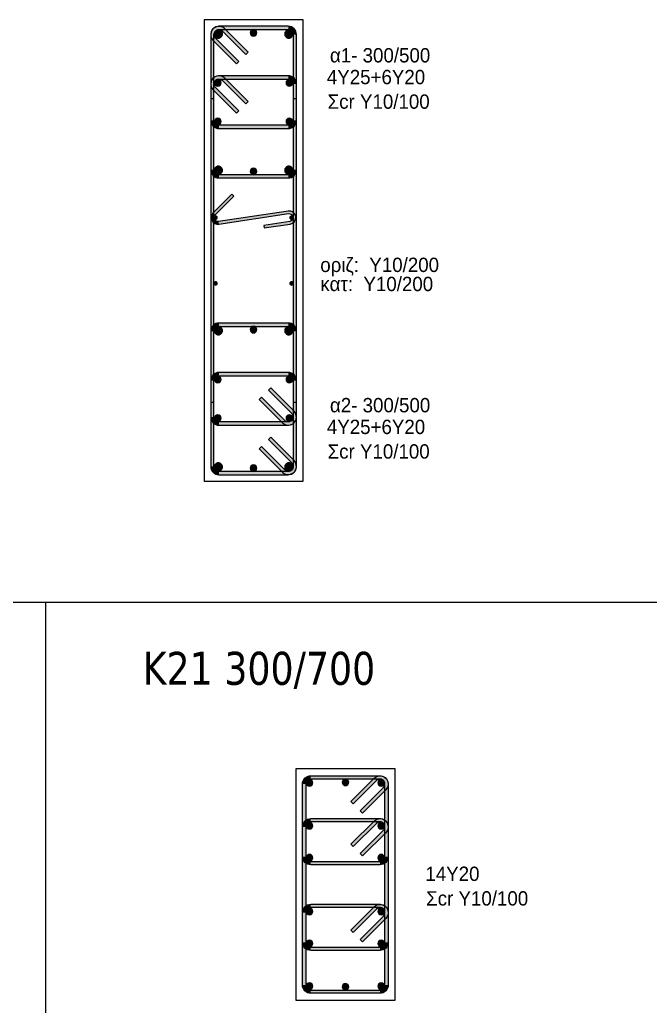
# Model space of a CAD drawing. Header units: millimetres. Extents: x -2171 to 1563, y -1758 to -1505.
# Drawn here: x -568.09 to -558.53, y -1616.71 to -1601.75 of the extents above; entities that cross this region are included whole.
import ezdxf

# ---------------------------------------------------------------- set-up
doc = ezdxf.new("R2010")
doc.units = ezdxf.units.MM
for name, color, linetype in [('Col_Det', 7, 'Continuous'), ('Col_Det_Fill', 7, 'Continuous'), ('Geo_Col_Pro_1', 7, 'Continuous'), ('pinakaki', 153, 'Continuous')]:
    doc.layers.add(name, color=color, linetype=linetype)
doc.styles.add('S1Arl22_b_934_161', font='arial.ttf', dxfattribs={"width": 0.933629, "height": 0.002175})
doc.styles.get("Standard").update_dxf_attribs({"font": 'tahoma.ttf'})

msp = doc.modelspace()

# ---------------------------------------------------------------- hatches: boundary and pattern name
at = {"layer": 'Col_Det_Fill'}
for color, points in [(252, [(-565.0159, -1601.9227), (-564.9805, -1601.8874, 0.6681786), (-565.1939, -1601.9758), (-565.1439, -1601.9758, -0.6681786)]), (252, [(-565.0689, -1601.9008), (-565.0689, -1601.8508, 0.6681786), (-565.1573, -1602.0642), (-565.1219, -1602.0288, -0.6681786)]), (252, [(-565.1439, -1601.9758), (-565.1939, -1601.9758), (-565.1939, -1604.0258), (-565.1439, -1604.0258)]), (12, [(-565.0777, -1601.9044, 0.4142136), (-565.1402, -1601.9669, 0.4142136), (-565.0777, -1602.0294, 0.4142136), (-565.0152, -1601.9669, 0.4142136)]), (252, [(-564.0189, -1601.9008), (-564.0189, -1601.8508), (-565.0689, -1601.8508), (-565.0689, -1601.9008)]), (252, [(-564.6623, -1602.2763), (-564.6269, -1602.2409), (-564.9805, -1601.8874), (-565.0159, -1601.9227)]), (133, [(-564.5439, -1601.9008, 0.4142136), (-564.5939, -1601.9508, 0.4142136), (-564.5439, -1602.0008, 0.4142136), (-564.4939, -1601.9508, 0.4142136)]), (12, [(-564.01, -1601.9044, 0.4142136), (-564.0725, -1601.9669, 0.4142136), (-564.01, -1602.0294, 0.4142136), (-563.9475, -1601.9669, 0.4142136)]), (252, [(-563.9439, -1601.9758), (-563.8939, -1601.9758, 0.4142136), (-564.0189, -1601.8508), (-564.0189, -1601.9008, -0.4142136)]), (252, [(-563.9439, -1604.0258), (-563.8939, -1604.0258), (-563.8939, -1601.9758), (-563.9439, -1601.9758)]), (252, [(-565.1219, -1602.0288), (-565.1573, -1602.0642), (-564.8037, -1602.4177), (-564.7684, -1602.3824)]), (252, [(-565.0159, -1602.6727), (-564.9805, -1602.6374, 0.6681786), (-565.1939, -1602.7258), (-565.1439, -1602.7258, -0.6681786)]), (252, [(-565.0689, -1602.6508), (-565.0689, -1602.6008, 0.6681786), (-565.1573, -1602.8142), (-565.1219, -1602.7788, -0.6681786)]), (252, [(-565.1439, -1602.7258), (-565.1939, -1602.7258), (-565.1939, -1603.2758), (-565.1439, -1603.2758)]), (56, [(-565.0866, -1602.6581, 0.4142136), (-565.1366, -1602.7081, 0.4142136), (-565.0866, -1602.7581, 0.4142136), (-565.0366, -1602.7081, 0.4142136)]), (252, [(-564.0189, -1602.6508), (-564.0189, -1602.6008), (-565.0689, -1602.6008), (-565.0689, -1602.6508)]), (252, [(-564.6623, -1603.0263), (-564.6269, -1602.9909), (-564.9805, -1602.6374), (-565.0159, -1602.6727)]), (56, [(-564.0012, -1602.6581, 0.4142136), (-564.0512, -1602.7081, 0.4142136), (-564.0012, -1602.7581, 0.4142136), (-563.9512, -1602.7081, 0.4142136)]), (252, [(-563.9439, -1602.7258), (-563.8939, -1602.7258, 0.4142136), (-564.0189, -1602.6008), (-564.0189, -1602.6508, -0.4142136)]), (252, [(-563.9439, -1603.2758), (-563.8939, -1603.2758), (-563.8939, -1602.7258), (-563.9439, -1602.7258)]), (252, [(-565.1219, -1602.7788), (-565.1573, -1602.8142), (-564.8037, -1603.1677), (-564.7684, -1603.1324)]), (252, [(-565.1439, -1602.9492), (-565.1939, -1602.9492), (-565.1939, -1607.5523), (-565.1439, -1607.5523)]), (252, [(-563.9439, -1607.5523), (-563.8939, -1607.5523), (-563.8939, -1602.9492), (-563.9439, -1602.9492)]), (252, [(-565.1439, -1603.2758), (-565.1939, -1603.2758, 0.4142136), (-565.0689, -1603.4008), (-565.0689, -1603.3508, -0.4142136)]), (56, [(-565.0866, -1603.2434, 0.4142136), (-565.1366, -1603.2934, 0.4142136), (-565.0866, -1603.3434, 0.4142136), (-565.0366, -1603.2934, 0.4142136)]), (56, [(-564.0012, -1603.2434, 0.4142136), (-564.0512, -1603.2934, 0.4142136), (-564.0012, -1603.3434, 0.4142136), (-563.9512, -1603.2934, 0.4142136)]), (252, [(-564.0189, -1603.3508), (-564.0189, -1603.4008, 0.4142136), (-563.8939, -1603.2758), (-563.9439, -1603.2758, -0.4142136)]), (252, [(-565.0689, -1603.3508), (-565.0689, -1603.4008), (-564.0189, -1603.4008), (-564.0189, -1603.3508)]), (252, [(-565.1439, -1604.0258), (-565.1939, -1604.0258, 0.4142136), (-565.0689, -1604.1508), (-565.0689, -1604.1008, -0.4142136)]), (12, [(-565.0777, -1603.9721, 0.4142136), (-565.1402, -1604.0346, 0.4142136), (-565.0777, -1604.0971, 0.4142136), (-565.0152, -1604.0346, 0.4142136)]), (133, [(-564.5439, -1604.0008, 0.4142136), (-564.5939, -1604.0508, 0.4142136), (-564.5439, -1604.1008, 0.4142136), (-564.4939, -1604.0508, 0.4142136)]), (12, [(-564.01, -1603.9721, 0.4142136), (-564.0725, -1604.0346, 0.4142136), (-564.01, -1604.0971, 0.4142136), (-563.9475, -1604.0346, 0.4142136)]), (252, [(-564.0189, -1604.1008), (-564.0189, -1604.1508, 0.4142136), (-563.8939, -1604.0258), (-563.9439, -1604.0258, -0.4142136)]), (252, [(-565.0689, -1604.1008), (-565.0689, -1604.1508), (-564.0189, -1604.1508), (-564.0189, -1604.1008)]), (252, [(-565.1546, -1604.6803), (-565.1263, -1604.7086), (-564.8435, -1604.4258), (-564.8718, -1604.3975)]), (252, [(-565.0691, -1604.8499), (-565.075, -1604.8104, -0.7233449), (-565.1263, -1604.7086), (-565.1546, -1604.6803, 0.7233449)]), (252, [(-564.0128, -1604.6917), (-564.0187, -1604.6521), (-565.075, -1604.8104), (-565.0691, -1604.8499)]), (252, [(-563.995, -1604.8104), (-563.9891, -1604.8499, 1), (-564.0187, -1604.6521), (-564.0128, -1604.6917, -1)]), (133, [(-565.1189, -1604.776, 0.4142136), (-565.0939, -1604.751, 0.4142136), (-565.1189, -1604.726, 0.4142136), (-565.1439, -1604.751, 0.4142136)]), (252, [(-564.3906, -1604.8696), (-564.3847, -1604.9092), (-563.9891, -1604.8499), (-563.995, -1604.8104)]), (133, [(-563.9689, -1604.776, 0.4142136), (-563.9439, -1604.751, 0.4142136), (-563.9689, -1604.726, 0.4142136), (-563.9939, -1604.751, 0.4142136)]), (133, [(-565.1189, -1605.7755, 0.4142136), (-565.0939, -1605.7505, 0.4142136), (-565.1189, -1605.7255, 0.4142136), (-565.1439, -1605.7505, 0.4142136)]), (133, [(-563.9689, -1605.7755, 0.4142136), (-563.9439, -1605.7505, 0.4142136), (-563.9689, -1605.7255, 0.4142136), (-563.9939, -1605.7505, 0.4142136)]), (252, [(-565.0689, -1606.4008), (-565.0689, -1606.3508, 0.4142136), (-565.1939, -1606.4758), (-565.1439, -1606.4758, -0.4142136)]), (252, [(-565.1439, -1606.4758), (-565.1939, -1606.4758), (-565.1939, -1608.5258), (-565.1439, -1608.5258)]), (12, [(-565.0777, -1606.5294, 0.4142136), (-565.0152, -1606.4669, 0.4142136), (-565.0777, -1606.4044, 0.4142136), (-565.1402, -1606.4669, 0.4142136)]), (252, [(-564.0189, -1606.4008), (-564.0189, -1606.3508), (-565.0689, -1606.3508), (-565.0689, -1606.4008)]), (133, [(-564.5439, -1606.5008, 0.4142136), (-564.4939, -1606.4508, 0.4142136), (-564.5439, -1606.4008, 0.4142136), (-564.5939, -1606.4508, 0.4142136)]), (12, [(-564.01, -1606.5294, 0.4142136), (-563.9475, -1606.4669, 0.4142136), (-564.01, -1606.4044, 0.4142136), (-564.0725, -1606.4669, 0.4142136)]), (252, [(-563.9439, -1606.4758), (-563.8939, -1606.4758, 0.4142136), (-564.0189, -1606.3508), (-564.0189, -1606.4008, -0.4142136)]), (252, [(-563.9439, -1608.5258), (-563.8939, -1608.5258), (-563.8939, -1606.4758), (-563.9439, -1606.4758)]), (252, [(-565.0689, -1607.1508), (-565.0689, -1607.1008, 0.4142136), (-565.1939, -1607.2258), (-565.1439, -1607.2258, -0.4142136)]), (252, [(-565.1439, -1607.2258), (-565.1939, -1607.2258), (-565.1939, -1607.7758), (-565.1439, -1607.7758)]), (56, [(-565.0866, -1607.2581, 0.4142136), (-565.0366, -1607.2081, 0.4142136), (-565.0866, -1607.1581, 0.4142136), (-565.1366, -1607.2081, 0.4142136)]), (252, [(-564.0189, -1607.1508), (-564.0189, -1607.1008), (-565.0689, -1607.1008), (-565.0689, -1607.1508)]), (56, [(-564.0012, -1607.2581, 0.4142136), (-563.9512, -1607.2081, 0.4142136), (-564.0012, -1607.1581, 0.4142136), (-564.0512, -1607.2081, 0.4142136)]), (252, [(-563.9439, -1607.2258), (-563.8939, -1607.2258, 0.4142136), (-564.0189, -1607.1008), (-564.0189, -1607.1508, -0.4142136)]), (252, [(-563.9439, -1607.7758), (-563.8939, -1607.7758), (-563.8939, -1607.2258), (-563.9439, -1607.2258)]), (252, [(-563.9659, -1607.7227), (-563.9305, -1607.6874), (-564.2841, -1607.3338), (-564.3194, -1607.3692)]), (252, [(-564.4255, -1607.4752), (-564.4608, -1607.5106), (-564.1073, -1607.8642), (-564.0719, -1607.8288)]), (252, [(-565.1439, -1607.7758), (-565.1939, -1607.7758, 0.4142136), (-565.0689, -1607.9008), (-565.0689, -1607.8508, -0.4142136)]), (56, [(-565.0866, -1607.8434, 0.4142136), (-565.0366, -1607.7934, 0.4142136), (-565.0866, -1607.7434, 0.4142136), (-565.1366, -1607.7934, 0.4142136)]), (252, [(-564.0719, -1607.8288), (-564.1073, -1607.8642, 0.6681786), (-563.8939, -1607.7758), (-563.9439, -1607.7758, -0.6681786)]), (56, [(-564.0012, -1607.8434, 0.4142136), (-563.9512, -1607.7934, 0.4142136), (-564.0012, -1607.7434, 0.4142136), (-564.0512, -1607.7934, 0.4142136)]), (252, [(-564.0189, -1607.8508), (-564.0189, -1607.9008, 0.6681786), (-563.9305, -1607.6874), (-563.9659, -1607.7227, -0.6681786)]), (252, [(-565.0689, -1607.8508), (-565.0689, -1607.9008), (-564.0189, -1607.9008), (-564.0189, -1607.8508)]), (252, [(-563.9659, -1608.4727), (-563.9305, -1608.4374), (-564.2841, -1608.0838), (-564.3194, -1608.1192)]), (252, [(-564.4255, -1608.2252), (-564.4608, -1608.2606), (-564.1073, -1608.6142), (-564.0719, -1608.5788)]), (252, [(-565.1439, -1608.5258), (-565.1939, -1608.5258, 0.4142136), (-565.0689, -1608.6508), (-565.0689, -1608.6008, -0.4142136)]), (12, [(-565.0777, -1608.5971, 0.4142136), (-565.0152, -1608.5346, 0.4142136), (-565.0777, -1608.4721, 0.4142136), (-565.1402, -1608.5346, 0.4142136)]), (133, [(-564.5439, -1608.6008, 0.4142136), (-564.4939, -1608.5508, 0.4142136), (-564.5439, -1608.5008, 0.4142136), (-564.5939, -1608.5508, 0.4142136)]), (252, [(-564.0719, -1608.5788), (-564.1073, -1608.6142, 0.6681786), (-563.8939, -1608.5258), (-563.9439, -1608.5258, -0.6681786)]), (12, [(-564.01, -1608.5971, 0.4142136), (-563.9475, -1608.5346, 0.4142136), (-564.01, -1608.4721, 0.4142136), (-564.0725, -1608.5346, 0.4142136)]), (252, [(-564.0189, -1608.6008), (-564.0189, -1608.6508, 0.6681786), (-563.9305, -1608.4374), (-563.9659, -1608.4727, -0.6681786)]), (252, [(-565.0689, -1608.6008), (-565.0689, -1608.6508), (-564.0189, -1608.6508), (-564.0189, -1608.6008)]), (252, [(-563.7522, -1613.3416), (-563.8022, -1613.3416, -0.4142136), (-563.6772, -1613.2166), (-563.6772, -1613.2666, 0.4142136)]), (252, [(-563.7522, -1616.3916), (-563.8022, -1616.3916), (-563.8022, -1613.3416), (-563.7522, -1613.3416)]), (12, [(-563.6448, -1613.3239, 0.4142136), (-563.6948, -1613.2739, 0.4142136), (-563.7448, -1613.3239, 0.4142136), (-563.6948, -1613.3739, 0.4142136)]), (252, [(-563.6772, -1613.2666), (-563.6772, -1613.2166), (-562.6272, -1613.2166), (-562.6272, -1613.2666)]), (12, [(-563.1022, -1613.3166, 0.4142136), (-563.1522, -1613.2666, 0.4142136), (-563.2022, -1613.3166, 0.4142136), (-563.1522, -1613.3666, 0.4142136)]), (252, [(-563.0337, -1613.6421), (-563.0691, -1613.6068), (-562.7155, -1613.2532), (-562.6802, -1613.2886)]), (252, [(-562.6802, -1613.2886), (-562.7155, -1613.2532, -0.6681786), (-562.5022, -1613.3416), (-562.5522, -1613.3416, 0.6681786)]), (12, [(-562.5595, -1613.3239, 0.4142136), (-562.6095, -1613.2739, 0.4142136), (-562.6595, -1613.3239, 0.4142136), (-562.6095, -1613.3739, 0.4142136)]), (252, [(-562.6272, -1613.2666), (-562.6272, -1613.2166, -0.6681786), (-562.5388, -1613.43), (-562.5741, -1613.3946, 0.6681786)]), (252, [(-562.5522, -1613.3416), (-562.5022, -1613.3416), (-562.5022, -1616.3916), (-562.5522, -1616.3916)]), (252, [(-562.5741, -1613.3946), (-562.5388, -1613.43), (-562.8923, -1613.7835), (-562.9277, -1613.7482)]), (252, [(-563.7522, -1613.9916), (-563.8022, -1613.9916, -0.4142136), (-563.6772, -1613.8666), (-563.6772, -1613.9166, 0.4142136)]), (56, [(-563.6448, -1613.9739, 0.4142136), (-563.6948, -1613.9239, 0.4142136), (-563.7448, -1613.9739, 0.4142136), (-563.6948, -1614.0239, 0.4142136)]), (252, [(-563.6772, -1613.9166), (-563.6772, -1613.8666), (-562.6272, -1613.8666), (-562.6272, -1613.9166)]), (252, [(-563.0337, -1614.2921), (-563.0691, -1614.2568), (-562.7155, -1613.9032), (-562.6802, -1613.9386)]), (252, [(-562.6802, -1613.9386), (-562.7155, -1613.9032, -0.6681786), (-562.5022, -1613.9916), (-562.5522, -1613.9916, 0.6681786)]), (56, [(-562.5595, -1613.9739, 0.4142136), (-562.6095, -1613.9239, 0.4142136), (-562.6595, -1613.9739, 0.4142136), (-562.6095, -1614.0239, 0.4142136)]), (252, [(-562.6272, -1613.9166), (-562.6272, -1613.8666, -0.6681786), (-562.5388, -1614.08), (-562.5741, -1614.0446, 0.6681786)]), (252, [(-563.7522, -1614.4416), (-563.8022, -1614.4416), (-563.8022, -1613.9916), (-563.7522, -1613.9916)]), (252, [(-562.5741, -1614.0446), (-562.5388, -1614.08), (-562.8923, -1614.4335), (-562.9277, -1614.3982)]), (252, [(-562.5522, -1613.9916), (-562.5022, -1613.9916), (-562.5022, -1614.4416), (-562.5522, -1614.4416)]), (56, [(-563.6448, -1614.4593, 0.4142136), (-563.6948, -1614.4093, 0.4142136), (-563.7448, -1614.4593, 0.4142136), (-563.6948, -1614.5093, 0.4142136)]), (56, [(-562.5595, -1614.4593, 0.4142136), (-562.6095, -1614.4093, 0.4142136), (-562.6595, -1614.4593, 0.4142136), (-562.6095, -1614.5093, 0.4142136)]), (252, [(-563.6772, -1614.5166), (-563.6772, -1614.5666, -0.4142136), (-563.8022, -1614.4416), (-563.7522, -1614.4416, 0.4142136)]), (252, [(-562.6272, -1614.5166), (-562.6272, -1614.5666), (-563.6772, -1614.5666), (-563.6772, -1614.5166)]), (252, [(-562.5522, -1614.4416), (-562.5022, -1614.4416, -0.4142136), (-562.6272, -1614.5666), (-562.6272, -1614.5166, 0.4142136)]), (252, [(-563.7522, -1615.2916), (-563.8022, -1615.2916, -0.4142136), (-563.6772, -1615.1666), (-563.6772, -1615.2166, 0.4142136)]), (252, [(-563.7522, -1615.7416), (-563.8022, -1615.7416), (-563.8022, -1615.2916), (-563.7522, -1615.2916)]), (56, [(-563.6448, -1615.2739, 0.4142136), (-563.6948, -1615.2239, 0.4142136), (-563.7448, -1615.2739, 0.4142136), (-563.6948, -1615.3239, 0.4142136)]), (252, [(-563.6772, -1615.2166), (-563.6772, -1615.1666), (-562.6272, -1615.1666), (-562.6272, -1615.2166)]), (252, [(-563.0337, -1615.5921), (-563.0691, -1615.5568), (-562.7155, -1615.2032), (-562.6802, -1615.2386)]), (252, [(-562.6802, -1615.2386), (-562.7155, -1615.2032, -0.6681786), (-562.5022, -1615.2916), (-562.5522, -1615.2916, 0.6681786)]), (56, [(-562.5595, -1615.2739, 0.4142136), (-562.6095, -1615.2239, 0.4142136), (-562.6595, -1615.2739, 0.4142136), (-562.6095, -1615.3239, 0.4142136)]), (252, [(-562.6272, -1615.2166), (-562.6272, -1615.1666, -0.6681786), (-562.5388, -1615.38), (-562.5741, -1615.3446, 0.6681786)]), (252, [(-562.5522, -1615.2916), (-562.5022, -1615.2916), (-562.5022, -1615.7416), (-562.5522, -1615.7416)]), (252, [(-562.5741, -1615.3446), (-562.5388, -1615.38), (-562.8923, -1615.7335), (-562.9277, -1615.6982)]), (252, [(-563.6772, -1615.8166), (-563.6772, -1615.8666, -0.4142136), (-563.8022, -1615.7416), (-563.7522, -1615.7416, 0.4142136)]), (56, [(-563.6448, -1615.7593, 0.4142136), (-563.6948, -1615.7093, 0.4142136), (-563.7448, -1615.7593, 0.4142136), (-563.6948, -1615.8093, 0.4142136)]), (56, [(-562.5595, -1615.7593, 0.4142136), (-562.6095, -1615.7093, 0.4142136), (-562.6595, -1615.7593, 0.4142136), (-562.6095, -1615.8093, 0.4142136)]), (252, [(-562.5522, -1615.7416), (-562.5022, -1615.7416, -0.4142136), (-562.6272, -1615.8666), (-562.6272, -1615.8166, 0.4142136)]), (252, [(-562.6272, -1615.8166), (-562.6272, -1615.8666), (-563.6772, -1615.8666), (-563.6772, -1615.8166)]), (252, [(-563.6772, -1616.4666), (-563.6772, -1616.5166, -0.4142136), (-563.8022, -1616.3916), (-563.7522, -1616.3916, 0.4142136)]), (12, [(-563.6448, -1616.4093, 0.4142136), (-563.6948, -1616.3593, 0.4142136), (-563.7448, -1616.4093, 0.4142136), (-563.6948, -1616.4593, 0.4142136)]), (252, [(-562.6272, -1616.4666), (-562.6272, -1616.5166), (-563.6772, -1616.5166), (-563.6772, -1616.4666)]), (12, [(-563.1022, -1616.4166, 0.4142136), (-563.1522, -1616.3666, 0.4142136), (-563.2022, -1616.4166, 0.4142136), (-563.1522, -1616.4666, 0.4142136)]), (12, [(-562.5595, -1616.4093, 0.4142136), (-562.6095, -1616.3593, 0.4142136), (-562.6595, -1616.4093, 0.4142136), (-562.6095, -1616.4593, 0.4142136)]), (252, [(-562.5522, -1616.3916), (-562.5022, -1616.3916, -0.4142136), (-562.6272, -1616.5166), (-562.6272, -1616.4666, 0.4142136)])]:
    msp.add_hatch(color=color, dxfattribs=at).paths.add_polyline_path(points)

# ---------------------------------------------------------------- linework, layer by layer
at = {"layer": 'Col_Det', "color": 7, "elevation": -32.25}
for points in [[(-563.7939, -1601.7508), (-565.2939, -1601.7508)], [(-565.2939, -1601.7508), (-565.2939, -1608.7508)], [(-563.7939, -1608.7508), (-563.7939, -1601.7508)], [(-565.1939, -1601.9758), (-565.1939, -1604.0258)], [(-565.1439, -1604.0258), (-565.1439, -1601.9758)], [(-564.0189, -1601.8508), (-565.0689, -1601.8508)], [(-565.0689, -1601.9008), (-564.0189, -1601.9008)], [(-565.0159, -1601.9227), (-564.6623, -1602.2763)], [(-564.6269, -1602.2409), (-564.9805, -1601.8874)], [(-563.9439, -1601.9758), (-563.9439, -1604.0258)], [(-563.8939, -1604.0258), (-563.8939, -1601.9758)], [(-565.1573, -1602.0642), (-564.8037, -1602.4177)], [(-564.7684, -1602.3824), (-565.1219, -1602.0288)], [(-564.6623, -1602.2763), (-564.6269, -1602.2409)], [(-564.8037, -1602.4177), (-564.7684, -1602.3824)], [(-565.1939, -1602.7258), (-565.1939, -1603.2758)], [(-565.1439, -1603.2758), (-565.1439, -1602.7258)], [(-564.0189, -1602.6008), (-565.0689, -1602.6008)], [(-565.0689, -1602.6508), (-564.0189, -1602.6508)], [(-565.0159, -1602.6727), (-564.6623, -1603.0263)], [(-564.6269, -1602.9909), (-564.9805, -1602.6374)], [(-563.9439, -1602.7258), (-563.9439, -1603.2758)], [(-563.8939, -1603.2758), (-563.8939, -1602.7258)], [(-565.1573, -1602.8142), (-564.8037, -1603.1677)], [(-564.7684, -1603.1324), (-565.1219, -1602.7788)], [(-565.1439, -1602.9492), (-565.1939, -1602.9492)], [(-565.1939, -1602.9492), (-565.1939, -1607.5523)], [(-565.1439, -1607.5523), (-565.1439, -1602.9492)], [(-564.6623, -1603.0263), (-564.6269, -1602.9909)], [(-563.8939, -1602.9492), (-563.9439, -1602.9492)], [(-563.9439, -1602.9492), (-563.9439, -1607.5523)], [(-563.8939, -1607.5523), (-563.8939, -1602.9492)], [(-564.8037, -1603.1677), (-564.7684, -1603.1324)], [(-564.0189, -1603.3508), (-565.0689, -1603.3508)], [(-565.0689, -1603.4008), (-564.0189, -1603.4008)], [(-564.0189, -1604.1008), (-565.0689, -1604.1008)], [(-565.0689, -1604.1508), (-564.0189, -1604.1508)], [(-564.8718, -1604.3975), (-565.1546, -1604.6803)], [(-565.1263, -1604.7086), (-564.8435, -1604.4258)], [(-564.8435, -1604.4258), (-564.8718, -1604.3975)], [(-564.0187, -1604.6521), (-565.075, -1604.8104)], [(-565.0691, -1604.8499), (-564.0128, -1604.6917)], [(-563.995, -1604.8104), (-564.3906, -1604.8696)], [(-564.3906, -1604.8696), (-564.3847, -1604.9092)], [(-564.3847, -1604.9092), (-563.9891, -1604.8499)], [(-565.1939, -1606.4758), (-565.1939, -1608.5258)], [(-565.1439, -1608.5258), (-565.1439, -1606.4758)], [(-564.0189, -1606.3508), (-565.0689, -1606.3508)], [(-565.0689, -1606.4008), (-564.0189, -1606.4008)], [(-563.9439, -1606.4758), (-563.9439, -1608.5258)], [(-563.8939, -1608.5258), (-563.8939, -1606.4758)], [(-565.1939, -1607.2258), (-565.1939, -1607.7758)], [(-565.1439, -1607.7758), (-565.1439, -1607.2258)], [(-564.0189, -1607.1008), (-565.0689, -1607.1008)], [(-565.0689, -1607.1508), (-564.0189, -1607.1508)], [(-563.9439, -1607.2258), (-563.9439, -1607.7758)], [(-563.8939, -1607.7758), (-563.8939, -1607.2258)], [(-564.2841, -1607.3338), (-564.3194, -1607.3692)], [(-564.3194, -1607.3692), (-563.9659, -1607.7227)], [(-563.9305, -1607.6874), (-564.2841, -1607.3338)], [(-564.4255, -1607.4752), (-564.4608, -1607.5106)], [(-564.4608, -1607.5106), (-564.1073, -1607.8642)], [(-564.0719, -1607.8288), (-564.4255, -1607.4752)], [(-565.1939, -1607.5523), (-565.1439, -1607.5523)], [(-563.9439, -1607.5523), (-563.8939, -1607.5523)], [(-564.0189, -1607.8508), (-565.0689, -1607.8508)], [(-565.0689, -1607.9008), (-564.0189, -1607.9008)], [(-564.2841, -1608.0838), (-564.3194, -1608.1192)], [(-564.3194, -1608.1192), (-563.9659, -1608.4727)], [(-563.9305, -1608.4374), (-564.2841, -1608.0838)], [(-564.4255, -1608.2252), (-564.4608, -1608.2606)], [(-564.4608, -1608.2606), (-564.1073, -1608.6142)], [(-564.0719, -1608.5788), (-564.4255, -1608.2252)], [(-564.0189, -1608.6008), (-565.0689, -1608.6008)], [(-565.0689, -1608.6508), (-564.0189, -1608.6508)], [(-565.2939, -1608.7508), (-563.7939, -1608.7508)]]:
    msp.add_lwpolyline(points, dxfattribs=at)
for points in [[(-564.9805, -1601.8874, 0.6681786), (-565.1939, -1601.9758)], [(-565.0689, -1601.8508, 0.6681786), (-565.1573, -1602.0642)], [(-565.1439, -1601.9758, -0.6681786), (-565.0159, -1601.9227, -0.6681786)], [(-565.1219, -1602.0288, -0.6681786), (-565.0689, -1601.9008, -0.6681786)], [(-565.0777, -1601.9044, 0.4142136), (-565.1402, -1601.9669, 0.4142136)], [(-565.1402, -1601.9669, 0.4142136), (-565.0777, -1602.0294, 0.4142136)], [(-565.0152, -1601.9669, 0.4142136), (-565.0777, -1601.9044, 0.4142136)], [(-565.0777, -1602.0294, 0.4142136), (-565.0152, -1601.9669, 0.4142136)], [(-564.5439, -1601.9008, 0.4142136), (-564.5939, -1601.9508, 0.4142136)], [(-564.5939, -1601.9508, 0.4142136), (-564.5439, -1602.0008, 0.4142136)], [(-564.4939, -1601.9508, 0.4142136), (-564.5439, -1601.9008, 0.4142136)], [(-564.5439, -1602.0008, 0.4142136), (-564.4939, -1601.9508, 0.4142136)], [(-564.01, -1601.9044, 0.4142136), (-564.0725, -1601.9669, 0.4142136)], [(-564.0725, -1601.9669, 0.4142136), (-564.01, -1602.0294, 0.4142136)], [(-563.8939, -1601.9758, 0.4142136), (-564.0189, -1601.8508)], [(-564.0189, -1601.9008, -0.4142136), (-563.9439, -1601.9758, -0.4142136)], [(-563.9475, -1601.9669, 0.4142136), (-564.01, -1601.9044, 0.4142136)], [(-564.01, -1602.0294, 0.4142136), (-563.9475, -1601.9669, 0.4142136)], [(-564.9805, -1602.6374, 0.6681786), (-565.1939, -1602.7258)], [(-565.0689, -1602.6008, 0.6681786), (-565.1573, -1602.8142)], [(-565.1439, -1602.7258, -0.6681786), (-565.0159, -1602.6727, -0.6681786)], [(-565.1219, -1602.7788, -0.6681786), (-565.0689, -1602.6508, -0.6681786)], [(-565.0866, -1602.6581, 0.4142136), (-565.1366, -1602.7081, 0.4142136)], [(-565.1366, -1602.7081, 0.4142136), (-565.0866, -1602.7581, 0.4142136)], [(-565.0366, -1602.7081, 0.4142136), (-565.0866, -1602.6581, 0.4142136)], [(-565.0866, -1602.7581, 0.4142136), (-565.0366, -1602.7081, 0.4142136)], [(-564.0012, -1602.6581, 0.4142136), (-564.0512, -1602.7081, 0.4142136)], [(-564.0512, -1602.7081, 0.4142136), (-564.0012, -1602.7581, 0.4142136)], [(-563.8939, -1602.7258, 0.4142136), (-564.0189, -1602.6008)], [(-564.0189, -1602.6508, -0.4142136), (-563.9439, -1602.7258, -0.4142136)], [(-563.9512, -1602.7081, 0.4142136), (-564.0012, -1602.6581, 0.4142136)], [(-564.0012, -1602.7581, 0.4142136), (-563.9512, -1602.7081, 0.4142136)], [(-565.1939, -1603.2758, 0.4142136), (-565.0689, -1603.4008)], [(-565.0689, -1603.3508, -0.4142136), (-565.1439, -1603.2758, -0.4142136)], [(-565.0866, -1603.2434, 0.4142136), (-565.1366, -1603.2934, 0.4142136)], [(-565.1366, -1603.2934, 0.4142136), (-565.0866, -1603.3434, 0.4142136)], [(-565.0366, -1603.2934, 0.4142136), (-565.0866, -1603.2434, 0.4142136)], [(-565.0866, -1603.3434, 0.4142136), (-565.0366, -1603.2934, 0.4142136)], [(-564.0012, -1603.2434, 0.4142136), (-564.0512, -1603.2934, 0.4142136)], [(-564.0512, -1603.2934, 0.4142136), (-564.0012, -1603.3434, 0.4142136)], [(-564.0189, -1603.4008, 0.4142136), (-563.8939, -1603.2758)], [(-563.9439, -1603.2758, -0.4142136), (-564.0189, -1603.3508, -0.4142136)], [(-563.9512, -1603.2934, 0.4142136), (-564.0012, -1603.2434, 0.4142136)], [(-564.0012, -1603.3434, 0.4142136), (-563.9512, -1603.2934, 0.4142136)], [(-565.1939, -1604.0258, 0.4142136), (-565.0689, -1604.1508)], [(-565.0689, -1604.1008, -0.4142136), (-565.1439, -1604.0258, -0.4142136)], [(-565.0777, -1603.9721, 0.4142136), (-565.1402, -1604.0346, 0.4142136)], [(-565.1402, -1604.0346, 0.4142136), (-565.0777, -1604.0971, 0.4142136)], [(-565.0152, -1604.0346, 0.4142136), (-565.0777, -1603.9721, 0.4142136)], [(-565.0777, -1604.0971, 0.4142136), (-565.0152, -1604.0346, 0.4142136)], [(-564.5439, -1604.0008, 0.4142136), (-564.5939, -1604.0508, 0.4142136)], [(-564.5939, -1604.0508, 0.4142136), (-564.5439, -1604.1008, 0.4142136)], [(-564.4939, -1604.0508, 0.4142136), (-564.5439, -1604.0008, 0.4142136)], [(-564.5439, -1604.1008, 0.4142136), (-564.4939, -1604.0508, 0.4142136)], [(-564.01, -1603.9721, 0.4142136), (-564.0725, -1604.0346, 0.4142136)], [(-564.0725, -1604.0346, 0.4142136), (-564.01, -1604.0971, 0.4142136)], [(-564.0189, -1604.1508, 0.4142136), (-563.8939, -1604.0258)], [(-563.9439, -1604.0258, -0.4142136), (-564.0189, -1604.1008, -0.4142136)], [(-563.9475, -1604.0346, 0.4142136), (-564.01, -1603.9721, 0.4142136)], [(-564.01, -1604.0971, 0.4142136), (-563.9475, -1604.0346, 0.4142136)], [(-565.1546, -1604.6803, 0.7233449), (-565.0691, -1604.8499, 0.7233449)], [(-563.9891, -1604.8499, 1), (-564.0187, -1604.6521)], [(-565.075, -1604.8104, -0.7233449), (-565.1263, -1604.7086)], [(-565.1189, -1604.726, 0.4142136), (-565.1439, -1604.751, 0.4142136)], [(-565.1439, -1604.751, 0.4142136), (-565.1189, -1604.776, 0.4142136)], [(-565.0939, -1604.751, 0.4142136), (-565.1189, -1604.726, 0.4142136)], [(-565.1189, -1604.776, 0.4142136), (-565.0939, -1604.751, 0.4142136)], [(-564.0128, -1604.6917, -1), (-563.995, -1604.8104, -1)], [(-563.9689, -1604.726, 0.4142136), (-563.9939, -1604.751, 0.4142136)], [(-563.9939, -1604.751, 0.4142136), (-563.9689, -1604.776, 0.4142136)], [(-563.9439, -1604.751, 0.4142136), (-563.9689, -1604.726, 0.4142136)], [(-563.9689, -1604.776, 0.4142136), (-563.9439, -1604.751, 0.4142136)], [(-565.1189, -1605.7255, 0.4142136), (-565.1439, -1605.7505, 0.4142136)], [(-565.0939, -1605.7505, 0.4142136), (-565.1189, -1605.7255, 0.4142136)], [(-563.9689, -1605.7255, 0.4142136), (-563.9939, -1605.7505, 0.4142136)], [(-563.9439, -1605.7505, 0.4142136), (-563.9689, -1605.7255, 0.4142136)], [(-565.1439, -1605.7505, 0.4142136), (-565.1189, -1605.7755, 0.4142136)], [(-565.1189, -1605.7755, 0.4142136), (-565.0939, -1605.7505, 0.4142136)], [(-563.9939, -1605.7505, 0.4142136), (-563.9689, -1605.7755, 0.4142136)], [(-563.9689, -1605.7755, 0.4142136), (-563.9439, -1605.7505, 0.4142136)], [(-565.0689, -1606.3508, 0.4142136), (-565.1939, -1606.4758)], [(-565.1439, -1606.4758, -0.4142136), (-565.0689, -1606.4008, -0.4142136)], [(-565.0777, -1606.4044, 0.4142136), (-565.1402, -1606.4669, 0.4142136)], [(-565.1402, -1606.4669, 0.4142136), (-565.0777, -1606.5294, 0.4142136)], [(-565.0152, -1606.4669, 0.4142136), (-565.0777, -1606.4044, 0.4142136)], [(-565.0777, -1606.5294, 0.4142136), (-565.0152, -1606.4669, 0.4142136)], [(-564.5439, -1606.4008, 0.4142136), (-564.5939, -1606.4508, 0.4142136)], [(-564.5939, -1606.4508, 0.4142136), (-564.5439, -1606.5008, 0.4142136)], [(-564.4939, -1606.4508, 0.4142136), (-564.5439, -1606.4008, 0.4142136)], [(-564.5439, -1606.5008, 0.4142136), (-564.4939, -1606.4508, 0.4142136)], [(-564.01, -1606.4044, 0.4142136), (-564.0725, -1606.4669, 0.4142136)], [(-564.0725, -1606.4669, 0.4142136), (-564.01, -1606.5294, 0.4142136)], [(-563.8939, -1606.4758, 0.4142136), (-564.0189, -1606.3508)], [(-564.0189, -1606.4008, -0.4142136), (-563.9439, -1606.4758, -0.4142136)], [(-563.9475, -1606.4669, 0.4142136), (-564.01, -1606.4044, 0.4142136)], [(-564.01, -1606.5294, 0.4142136), (-563.9475, -1606.4669, 0.4142136)], [(-565.0689, -1607.1008, 0.4142136), (-565.1939, -1607.2258)], [(-565.1439, -1607.2258, -0.4142136), (-565.0689, -1607.1508, -0.4142136)], [(-565.0866, -1607.1581, 0.4142136), (-565.1366, -1607.2081, 0.4142136)], [(-565.1366, -1607.2081, 0.4142136), (-565.0866, -1607.2581, 0.4142136)], [(-565.0366, -1607.2081, 0.4142136), (-565.0866, -1607.1581, 0.4142136)], [(-565.0866, -1607.2581, 0.4142136), (-565.0366, -1607.2081, 0.4142136)], [(-564.0012, -1607.1581, 0.4142136), (-564.0512, -1607.2081, 0.4142136)], [(-564.0512, -1607.2081, 0.4142136), (-564.0012, -1607.2581, 0.4142136)], [(-563.8939, -1607.2258, 0.4142136), (-564.0189, -1607.1008)], [(-564.0189, -1607.1508, -0.4142136), (-563.9439, -1607.2258, -0.4142136)], [(-563.9512, -1607.2081, 0.4142136), (-564.0012, -1607.1581, 0.4142136)], [(-564.0012, -1607.2581, 0.4142136), (-563.9512, -1607.2081, 0.4142136)], [(-565.1939, -1607.7758, 0.4142136), (-565.0689, -1607.9008)], [(-565.0689, -1607.8508, -0.4142136), (-565.1439, -1607.7758, -0.4142136)], [(-565.0866, -1607.7434, 0.4142136), (-565.1366, -1607.7934, 0.4142136)], [(-565.1366, -1607.7934, 0.4142136), (-565.0866, -1607.8434, 0.4142136)], [(-565.0366, -1607.7934, 0.4142136), (-565.0866, -1607.7434, 0.4142136)], [(-565.0866, -1607.8434, 0.4142136), (-565.0366, -1607.7934, 0.4142136)], [(-564.1073, -1607.8642, 0.6681786), (-563.8939, -1607.7758)], [(-563.9439, -1607.7758, -0.6681786), (-564.0719, -1607.8288, -0.6681786)], [(-564.0012, -1607.7434, 0.4142136), (-564.0512, -1607.7934, 0.4142136)], [(-564.0512, -1607.7934, 0.4142136), (-564.0012, -1607.8434, 0.4142136)], [(-564.0189, -1607.9008, 0.6681786), (-563.9305, -1607.6874)], [(-563.9659, -1607.7227, -0.6681786), (-564.0189, -1607.8508, -0.6681786)], [(-563.9512, -1607.7934, 0.4142136), (-564.0012, -1607.7434, 0.4142136)], [(-564.0012, -1607.8434, 0.4142136), (-563.9512, -1607.7934, 0.4142136)], [(-565.1939, -1608.5258, 0.4142136), (-565.0689, -1608.6508)], [(-565.0689, -1608.6008, -0.4142136), (-565.1439, -1608.5258, -0.4142136)], [(-565.0777, -1608.4721, 0.4142136), (-565.1402, -1608.5346, 0.4142136)], [(-565.1402, -1608.5346, 0.4142136), (-565.0777, -1608.5971, 0.4142136)], [(-565.0152, -1608.5346, 0.4142136), (-565.0777, -1608.4721, 0.4142136)], [(-565.0777, -1608.5971, 0.4142136), (-565.0152, -1608.5346, 0.4142136)], [(-564.5439, -1608.5008, 0.4142136), (-564.5939, -1608.5508, 0.4142136)], [(-564.5939, -1608.5508, 0.4142136), (-564.5439, -1608.6008, 0.4142136)], [(-564.4939, -1608.5508, 0.4142136), (-564.5439, -1608.5008, 0.4142136)], [(-564.5439, -1608.6008, 0.4142136), (-564.4939, -1608.5508, 0.4142136)], [(-564.1073, -1608.6142, 0.6681786), (-563.8939, -1608.5258)], [(-564.01, -1608.4721, 0.4142136), (-564.0725, -1608.5346, 0.4142136)], [(-564.0725, -1608.5346, 0.4142136), (-564.01, -1608.5971, 0.4142136)], [(-563.9439, -1608.5258, -0.6681786), (-564.0719, -1608.5788, -0.6681786)], [(-564.0189, -1608.6508, 0.6681786), (-563.9305, -1608.4374)], [(-563.9659, -1608.4727, -0.6681786), (-564.0189, -1608.6008, -0.6681786)], [(-563.9475, -1608.5346, 0.4142136), (-564.01, -1608.4721, 0.4142136)], [(-564.01, -1608.5971, 0.4142136), (-563.9475, -1608.5346, 0.4142136)]]:
    msp.add_lwpolyline(points, format="xyb", dxfattribs=at)
at = {"layer": 'Col_Det', "color": 7}
for points in [[(-562.3997, -1613.1141), (-563.9047, -1613.1141)], [(-563.9047, -1613.1141), (-563.9047, -1616.6191)], [(-562.3997, -1616.6191), (-562.3997, -1613.1141)], [(-563.8022, -1616.3916), (-563.8022, -1613.3416)], [(-563.7522, -1613.3416), (-563.7522, -1616.3916)], [(-563.6772, -1613.2166), (-562.6272, -1613.2166)], [(-562.6272, -1613.2666), (-563.6772, -1613.2666)], [(-563.0691, -1613.6068), (-562.7155, -1613.2532)], [(-562.6802, -1613.2886), (-563.0337, -1613.6421)], [(-562.5522, -1616.3916), (-562.5522, -1613.3416)], [(-562.5022, -1613.3416), (-562.5022, -1616.3916)], [(-562.9277, -1613.7482), (-562.5741, -1613.3946)], [(-562.5388, -1613.43), (-562.8923, -1613.7835)], [(-563.0337, -1613.6421), (-563.0691, -1613.6068)], [(-562.8923, -1613.7835), (-562.9277, -1613.7482)], [(-563.6772, -1613.8666), (-562.6272, -1613.8666)], [(-562.6272, -1613.9166), (-563.6772, -1613.9166)], [(-563.0691, -1614.2568), (-562.7155, -1613.9032)], [(-562.6802, -1613.9386), (-563.0337, -1614.2921)], [(-563.8022, -1614.4416), (-563.8022, -1613.9916)], [(-563.7522, -1613.9916), (-563.7522, -1614.4416)], [(-562.9277, -1614.3982), (-562.5741, -1614.0446)], [(-562.5388, -1614.08), (-562.8923, -1614.4335)], [(-562.5522, -1614.4416), (-562.5522, -1613.9916)], [(-562.5022, -1613.9916), (-562.5022, -1614.4416)], [(-563.0337, -1614.2921), (-563.0691, -1614.2568)], [(-562.8923, -1614.4335), (-562.9277, -1614.3982)], [(-563.6772, -1614.5166), (-562.6272, -1614.5166)], [(-562.6272, -1614.5666), (-563.6772, -1614.5666)], [(-563.8022, -1615.7416), (-563.8022, -1615.2916)], [(-563.7522, -1615.2916), (-563.7522, -1615.7416)], [(-563.6772, -1615.1666), (-562.6272, -1615.1666)], [(-562.6272, -1615.2166), (-563.6772, -1615.2166)], [(-563.0691, -1615.5568), (-562.7155, -1615.2032)], [(-562.6802, -1615.2386), (-563.0337, -1615.5921)], [(-562.5522, -1615.7416), (-562.5522, -1615.2916)], [(-562.5022, -1615.2916), (-562.5022, -1615.7416)], [(-562.9277, -1615.6982), (-562.5741, -1615.3446)], [(-562.5388, -1615.38), (-562.8923, -1615.7335)], [(-563.0337, -1615.5921), (-563.0691, -1615.5568)], [(-562.8923, -1615.7335), (-562.9277, -1615.6982)], [(-563.6772, -1615.8166), (-562.6272, -1615.8166)], [(-562.6272, -1615.8666), (-563.6772, -1615.8666)], [(-563.6772, -1616.4666), (-562.6272, -1616.4666)], [(-563.9047, -1616.6191), (-562.3997, -1616.6191)], [(-562.6272, -1616.5166), (-563.6772, -1616.5166)]]:
    msp.add_lwpolyline(points, dxfattribs=at)
for points in [[(-563.8022, -1613.3416, -0.4142136), (-563.6772, -1613.2166)], [(-563.6772, -1613.2666, 0.4142136), (-563.7522, -1613.3416, 0.4142136)], [(-563.6948, -1613.2739, 0.4142136), (-563.7448, -1613.3239, 0.4142136)], [(-563.7448, -1613.3239, 0.4142136), (-563.6948, -1613.3739, 0.4142136)], [(-563.6448, -1613.3239, 0.4142136), (-563.6948, -1613.2739, 0.4142136)], [(-563.6948, -1613.3739, 0.4142136), (-563.6448, -1613.3239, 0.4142136)], [(-563.1522, -1613.2666, 0.4142136), (-563.2022, -1613.3166, 0.4142136)], [(-563.2022, -1613.3166, 0.4142136), (-563.1522, -1613.3666, 0.4142136)], [(-563.1022, -1613.3166, 0.4142136), (-563.1522, -1613.2666, 0.4142136)], [(-563.1522, -1613.3666, 0.4142136), (-563.1022, -1613.3166, 0.4142136)], [(-562.7155, -1613.2532, -0.6681786), (-562.5022, -1613.3416)], [(-562.5522, -1613.3416, 0.6681786), (-562.6802, -1613.2886, 0.6681786)], [(-562.6095, -1613.2739, 0.4142136), (-562.6595, -1613.3239, 0.4142136)], [(-562.6595, -1613.3239, 0.4142136), (-562.6095, -1613.3739, 0.4142136)], [(-562.6272, -1613.2166, -0.6681786), (-562.5388, -1613.43)], [(-562.5741, -1613.3946, 0.6681786), (-562.6272, -1613.2666, 0.6681786)], [(-562.5595, -1613.3239, 0.4142136), (-562.6095, -1613.2739, 0.4142136)], [(-562.6095, -1613.3739, 0.4142136), (-562.5595, -1613.3239, 0.4142136)], [(-563.8022, -1613.9916, -0.4142136), (-563.6772, -1613.8666)], [(-563.6772, -1613.9166, 0.4142136), (-563.7522, -1613.9916, 0.4142136)], [(-563.6948, -1613.9239, 0.4142136), (-563.7448, -1613.9739, 0.4142136)], [(-563.6448, -1613.9739, 0.4142136), (-563.6948, -1613.9239, 0.4142136)], [(-562.7155, -1613.9032, -0.6681786), (-562.5022, -1613.9916)], [(-562.5522, -1613.9916, 0.6681786), (-562.6802, -1613.9386, 0.6681786)], [(-562.6095, -1613.9239, 0.4142136), (-562.6595, -1613.9739, 0.4142136)], [(-562.6272, -1613.8666, -0.6681786), (-562.5388, -1614.08)], [(-562.5741, -1614.0446, 0.6681786), (-562.6272, -1613.9166, 0.6681786)], [(-562.5595, -1613.9739, 0.4142136), (-562.6095, -1613.9239, 0.4142136)], [(-563.7448, -1613.9739, 0.4142136), (-563.6948, -1614.0239, 0.4142136)], [(-563.6948, -1614.0239, 0.4142136), (-563.6448, -1613.9739, 0.4142136)], [(-562.6595, -1613.9739, 0.4142136), (-562.6095, -1614.0239, 0.4142136)], [(-562.6095, -1614.0239, 0.4142136), (-562.5595, -1613.9739, 0.4142136)], [(-563.6948, -1614.4093, 0.4142136), (-563.7448, -1614.4593, 0.4142136)], [(-563.6448, -1614.4593, 0.4142136), (-563.6948, -1614.4093, 0.4142136)], [(-562.6095, -1614.4093, 0.4142136), (-562.6595, -1614.4593, 0.4142136)], [(-562.5595, -1614.4593, 0.4142136), (-562.6095, -1614.4093, 0.4142136)], [(-563.6772, -1614.5666, -0.4142136), (-563.8022, -1614.4416)], [(-563.7522, -1614.4416, 0.4142136), (-563.6772, -1614.5166, 0.4142136)], [(-563.7448, -1614.4593, 0.4142136), (-563.6948, -1614.5093, 0.4142136)], [(-563.6948, -1614.5093, 0.4142136), (-563.6448, -1614.4593, 0.4142136)], [(-562.6595, -1614.4593, 0.4142136), (-562.6095, -1614.5093, 0.4142136)], [(-562.5022, -1614.4416, -0.4142136), (-562.6272, -1614.5666)], [(-562.6272, -1614.5166, 0.4142136), (-562.5522, -1614.4416, 0.4142136)], [(-562.6095, -1614.5093, 0.4142136), (-562.5595, -1614.4593, 0.4142136)], [(-563.8022, -1615.2916, -0.4142136), (-563.6772, -1615.1666)], [(-563.6772, -1615.2166, 0.4142136), (-563.7522, -1615.2916, 0.4142136)], [(-563.6948, -1615.2239, 0.4142136), (-563.7448, -1615.2739, 0.4142136)], [(-563.7448, -1615.2739, 0.4142136), (-563.6948, -1615.3239, 0.4142136)], [(-563.6448, -1615.2739, 0.4142136), (-563.6948, -1615.2239, 0.4142136)], [(-563.6948, -1615.3239, 0.4142136), (-563.6448, -1615.2739, 0.4142136)], [(-562.7155, -1615.2032, -0.6681786), (-562.5022, -1615.2916)], [(-562.5522, -1615.2916, 0.6681786), (-562.6802, -1615.2386, 0.6681786)], [(-562.6095, -1615.2239, 0.4142136), (-562.6595, -1615.2739, 0.4142136)], [(-562.6595, -1615.2739, 0.4142136), (-562.6095, -1615.3239, 0.4142136)], [(-562.6272, -1615.1666, -0.6681786), (-562.5388, -1615.38)], [(-562.5741, -1615.3446, 0.6681786), (-562.6272, -1615.2166, 0.6681786)], [(-562.5595, -1615.2739, 0.4142136), (-562.6095, -1615.2239, 0.4142136)], [(-562.6095, -1615.3239, 0.4142136), (-562.5595, -1615.2739, 0.4142136)], [(-563.6772, -1615.8666, -0.4142136), (-563.8022, -1615.7416)], [(-563.7522, -1615.7416, 0.4142136), (-563.6772, -1615.8166, 0.4142136)], [(-563.6948, -1615.7093, 0.4142136), (-563.7448, -1615.7593, 0.4142136)], [(-563.7448, -1615.7593, 0.4142136), (-563.6948, -1615.8093, 0.4142136)], [(-563.6448, -1615.7593, 0.4142136), (-563.6948, -1615.7093, 0.4142136)], [(-563.6948, -1615.8093, 0.4142136), (-563.6448, -1615.7593, 0.4142136)], [(-562.6095, -1615.7093, 0.4142136), (-562.6595, -1615.7593, 0.4142136)], [(-562.6595, -1615.7593, 0.4142136), (-562.6095, -1615.8093, 0.4142136)], [(-562.5022, -1615.7416, -0.4142136), (-562.6272, -1615.8666)], [(-562.6272, -1615.8166, 0.4142136), (-562.5522, -1615.7416, 0.4142136)], [(-562.5595, -1615.7593, 0.4142136), (-562.6095, -1615.7093, 0.4142136)], [(-562.6095, -1615.8093, 0.4142136), (-562.5595, -1615.7593, 0.4142136)], [(-563.6772, -1616.5166, -0.4142136), (-563.8022, -1616.3916)], [(-563.7522, -1616.3916, 0.4142136), (-563.6772, -1616.4666, 0.4142136)], [(-563.6948, -1616.3593, 0.4142136), (-563.7448, -1616.4093, 0.4142136)], [(-563.7448, -1616.4093, 0.4142136), (-563.6948, -1616.4593, 0.4142136)], [(-563.6448, -1616.4093, 0.4142136), (-563.6948, -1616.3593, 0.4142136)], [(-563.6948, -1616.4593, 0.4142136), (-563.6448, -1616.4093, 0.4142136)], [(-563.1522, -1616.3666, 0.4142136), (-563.2022, -1616.4166, 0.4142136)], [(-563.2022, -1616.4166, 0.4142136), (-563.1522, -1616.4666, 0.4142136)], [(-563.1022, -1616.4166, 0.4142136), (-563.1522, -1616.3666, 0.4142136)], [(-563.1522, -1616.4666, 0.4142136), (-563.1022, -1616.4166, 0.4142136)], [(-562.6095, -1616.3593, 0.4142136), (-562.6595, -1616.4093, 0.4142136)], [(-562.6595, -1616.4093, 0.4142136), (-562.6095, -1616.4593, 0.4142136)], [(-562.5022, -1616.3916, -0.4142136), (-562.6272, -1616.5166)], [(-562.6272, -1616.4666, 0.4142136), (-562.5522, -1616.3916, 0.4142136)], [(-562.5595, -1616.4093, 0.4142136), (-562.6095, -1616.3593, 0.4142136)], [(-562.6095, -1616.4593, 0.4142136), (-562.5595, -1616.4093, 0.4142136)]]:
    msp.add_lwpolyline(points, format="xyb", dxfattribs=at)
at = {"layer": 'Geo_Col_Pro_1', "color": 4, "linetype": 'Continuous', "ltscale": 0.5}
for p, q in [((-587.864, -1610.5817), (-558.3393, -1610.5817)), ((-567.6959, -1610.5817), (-567.6959, -1630.2944))]:
    msp.add_line(p, q, dxfattribs=at)

# ---------------------------------------------------------------- texts
at = {"layer": 'Col_Det', "color": 7, "style": 'S1Arl22_b_934_161', "width": 0.933629}
for s, p in [(' α1- 300/500', (-563.4647, -1602.3989)), ('4Y25+6Y20', (-563.4332, -1602.7285)), ('Σcr Y10/100', (-563.4213, -1603.101)), ('οριζ:  Y10/200', (-563.5328, -1605.5771)), ('κατ:  Y10/200', (-563.5328, -1605.8671)), (' α2- 300/500', (-563.4647, -1607.7049)), ('4Y25+6Y20', (-563.4332, -1608.0345)), ('Σcr Y10/100', (-563.4213, -1608.407)), ('14Y20', (-561.9396, -1614.8127)), ('Σcr Y10/100', (-561.9278, -1615.1852))]:
    msp.add_text(s, height=0.2175, dxfattribs=at).set_placement(p)
at = {"layer": 'pinakaki', "color": 1, "width": 0.933629}
msp.add_text('Κ21 300/700', height=0.5, dxfattribs=at).set_placement((-566.2248, -1611.8371))

doc.saveas('drawing.dxf')
